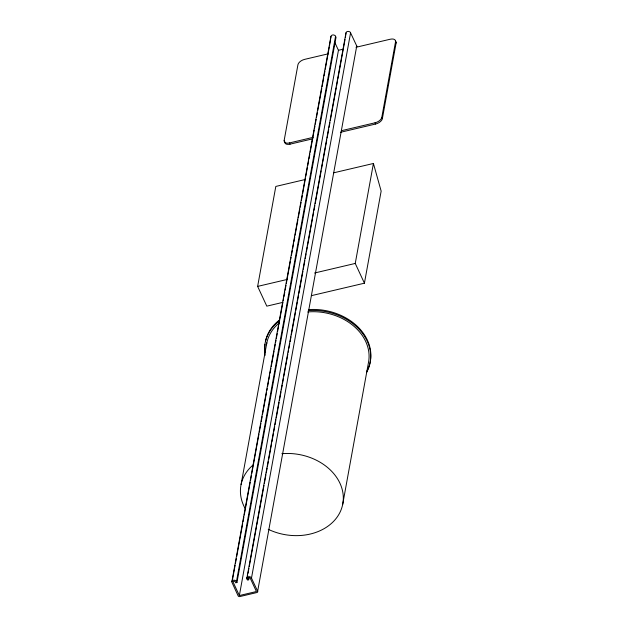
<?xml version="1.0" encoding="UTF-8"?>
<svg xmlns="http://www.w3.org/2000/svg" width="628" height="628" viewBox="0 0 628 628"><rect width="100%" height="100%" fill="white"/><g stroke="black" fill="none" stroke-linecap="round" stroke-linejoin="round"><path stroke-width="0.94" d="M282.914 302.358L266.806 306.15L257.637 286.399L275.81 186.438L305.184 179.522M312.862 138.788L290.042 144.157A6.468 3.501 -24.9 0 1 284.743 141.638L284.17 140.397L297.931 64.715A6.468 3.501 -24.9 0 1 304.651 59.362L328.428 53.773M241.066 484.596L266.822 342.841M231.865 581.654L330.956 36.4M232.148 581.622L235.131 565.216M235.484 563.285L236.356 558.465M236.709 556.534L242.675 523.721M243.02 521.79L243.899 516.962M244.253 515.031L250.211 482.226M250.564 480.294L251.443 475.467M251.789 473.536L258.979 433.972M259.333 432.04L260.91 423.35M261.264 421.427L262.135 416.6M262.488 414.668L263.368 409.841M263.721 407.91L266.523 392.469M266.876 390.545L267.222 388.614M267.575 386.683L268.454 381.855M268.8 379.924L269.679 375.104M270.032 373.173L270.911 368.346M271.257 366.414L274.067 350.974M274.412 349.042L275.292 344.223M275.645 342.291L275.99 340.36M276.344 338.429L277.223 333.601M277.576 331.67L278.447 326.85M278.801 324.919L282.836 302.72M283.181 300.796L283.534 298.865M283.887 296.934L284.767 292.106M285.112 290.175L285.991 285.355M286.344 283.424L290.371 261.224M290.725 259.293L291.078 257.362M291.423 255.431L292.303 250.611M292.656 248.68L293.535 243.852M293.88 241.921L294.76 237.101M295.113 235.17L297.915 219.729M298.269 217.798L299.846 209.116M300.2 207.185L301.071 202.357M301.424 200.426L302.304 195.598M302.649 193.675L305.459 178.234M305.805 176.303L307.39 167.613M307.736 165.682L308.615 160.862M308.968 158.931L309.839 154.103M310.193 152.172L314.228 129.98M314.581 128.049L314.926 126.118M315.28 124.187L316.159 119.359M316.504 117.436L317.383 112.608M317.737 110.677L321.772 88.477M322.117 86.554L323.695 77.864M324.048 75.933L324.927 71.113M325.273 69.182L329.308 46.982M329.661 45.051L330.94 36.903A2.441 1.915 10.3 0 1 332.487 35.011A2.441 1.915 10.3 0 1 335.313 35.875L336.027 37.264L236.944 582.517L235.712 582.808L235.28 581.881A1.099 0.864 10.3 0 0 233.867 581.285A1.099 0.864 10.3 0 0 233.231 582.368L239.354 595.548L256.428 591.529L250.305 578.349A1.099 0.864 10.3 0 0 248.892 577.752A1.099 0.864 10.3 0 0 248.256 578.828L248.688 579.754L247.456 580.044L246.875 578.624A2.441 1.915 10.3 0 1 248.421 576.732A2.441 1.915 10.3 0 1 251.247 577.595L257.653 591.246A1.327 1.044 10.3 0 1 256.891 592.542L239.825 596.561A1.327 1.044 10.3 0 1 238.122 595.839L231.85 582.156A2.441 1.915 10.3 0 1 233.396 580.264A2.441 1.915 10.3 0 1 236.222 581.128L236.944 582.517M236.473 581.512L335.564 36.251M239.354 595.548L338.445 50.295L334.771 42.382M246.89 578.121L345.981 32.868M246.992 579.032L247.691 575.177M248.044 573.246L248.916 568.418M249.269 566.487L256.459 526.923M256.813 524.992L264.003 485.42M264.349 483.497L265.927 474.807M266.28 472.876L267.159 468.056M267.512 466.125L268.384 461.297M268.737 459.366L271.539 443.925M271.893 441.994L273.47 433.312M273.824 431.381L274.703 426.553M275.048 424.622L275.928 419.802M276.281 417.871L279.083 402.43M279.436 400.499L281.014 391.817M281.368 389.886L282.239 385.058M282.592 383.127L283.471 378.307M283.817 376.376L287.852 354.176M288.205 352.245L288.558 350.314M288.904 348.383L289.783 343.563M290.136 341.632L291.007 336.804M291.361 334.873L295.396 312.681M295.749 310.75L297.327 302.068M297.672 300.137L298.551 295.309M298.904 293.378L302.939 271.186M303.285 269.255L304.863 260.565M305.216 258.634L306.095 253.814M306.44 251.883L307.32 247.055M307.673 245.124L312.406 219.07M312.76 217.139L313.631 212.311M313.984 210.388L314.864 205.56M315.209 203.629L321.175 170.816M321.528 168.885L322.399 164.065M322.753 162.134L326.788 139.934M327.141 138.003L328.719 129.321M329.064 127.39L329.943 122.562M330.297 120.631L336.255 87.826M336.608 85.895L337.487 81.067M337.833 79.136L345.023 39.572M345.376 37.641L345.965 33.37A2.441 1.915 10.3 0 1 347.512 31.471A2.441 1.915 10.3 0 1 350.338 32.342L356.743 45.985L257.653 591.246M248.688 579.754L249.041 577.823M251.506 577.995L350.597 32.735M311.347 295.67L364.421 283.189L355.252 263.438L373.417 163.476L333.617 172.833M340.447 132.304L375.63 124.022A6.468 3.501 -24.9 0 0 382.358 118.668L381.785 117.436L395.538 41.754A6.468 3.501 -24.9 0 0 390.247 39.226L356.005 47.281M382.358 118.668L396.111 42.987A6.468 3.501 -24.9 0 0 395.302 40.883M364.421 283.189L381.149 191.1L373.417 163.476M342.668 504.504L368.432 362.756A51.771 40.687 10.3 0 0 307.618 311.959M338.445 50.295L343.186 49.18M284.17 140.397A6.468 3.501 -24.9 0 0 289.469 142.925L313.246 137.328M341.773 130.616L375.057 122.79A6.468 3.501 -24.9 0 0 381.785 117.436M257.637 286.399L287.02 279.491M314.502 273.023L355.252 263.438M395.538 41.754L396.111 42.987M375.057 122.79L375.63 124.022M289.469 142.925L290.042 144.157M266.492 344.741A51.771 40.687 10.3 0 1 279.044 323.09M281.854 453.714A51.771 40.687 10.3 0 1 342.817 503.758A51.771 40.687 10.3 0 1 268.242 529.31M245.085 508.413A51.771 40.687 10.3 0 1 253.28 464.846M308.285 310.609A53.388 41.958 10.3 0 1 359.083 329.268A53.388 41.958 10.3 0 1 366.517 372.545M265.126 355.362A53.388 41.958 10.3 0 1 279.279 321.002M308.458 309.62A53.388 41.958 10.3 0 1 359.263 328.287A53.388 41.958 10.3 0 1 366.689 371.564M265.024 352.536A53.388 41.958 10.3 0 1 264.977 344.246M265.416 341.546A53.388 41.958 10.3 0 1 279.46 320.021M356.743 45.985A1.327 1.044 10.3 0 1 356.421 47.1"/></g></svg>
